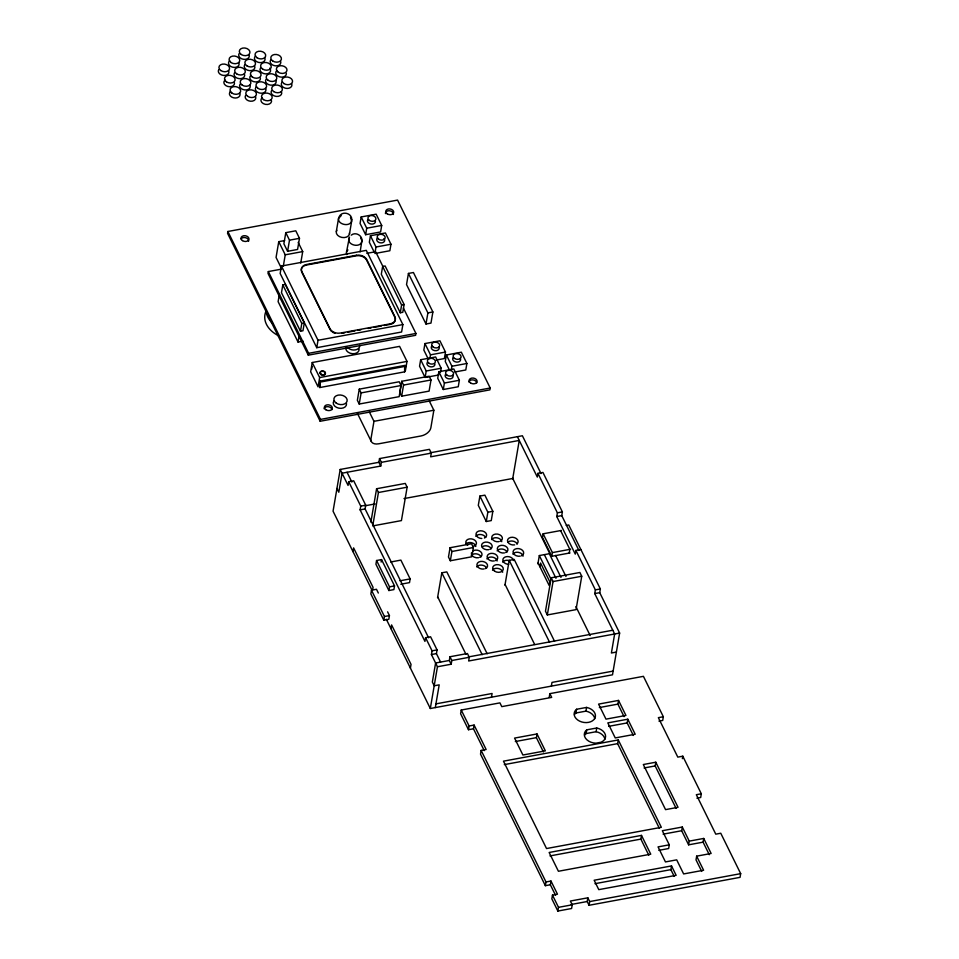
<?xml version="1.0" encoding="UTF-8"?>
<svg xmlns="http://www.w3.org/2000/svg" width="959" height="959" viewBox="0 0 959 959"><rect width="100%" height="100%" fill="white"/><g stroke="black" fill="none" stroke-linecap="round" stroke-linejoin="round"><path stroke-width="1.44" d="M227.87 231.491L227.559 233.349L320.174 421.253L489.881 389.869L490.205 388.011L397.577 200.095L227.87 231.491L320.498 419.407L320.174 421.253M281.562 269.119L268.328 271.565L268.017 273.423L308.307 355.166L415.619 335.314L415.93 333.456L403.379 307.995M284.583 240.589L278.757 241.656L276.06 257.432L281.251 267.957M285.794 232.653L283.888 243.79L287.592 251.306L297.578 249.46L299.484 238.323L295.78 230.807L285.794 232.653L289.498 240.17L287.592 251.306M281.431 266.051L280.16 273.471L316.746 347.697L401.605 332.006L402.876 324.586L366.29 250.359L281.431 266.051L318.016 340.277L316.746 347.697M283.289 266.29L285.243 254.818L278.757 241.656M279.453 293.862L278.11 301.653L298.033 342.051L303.02 341.128M282.809 284.919L281.478 292.711L300.467 331.239L302.96 330.771L304.291 322.979L285.303 284.451L282.809 284.919L301.797 323.447L300.467 331.239M300.754 263.054L302.708 251.582L298.177 242.375M298.033 342.051L299.136 335.554M308.307 355.166L308.618 353.308L268.328 271.565M312.238 362.526L310.656 371.804L318.064 386.837L319.647 377.558L312.238 362.526L399.591 346.379L407 361.411L405.405 370.689M311.675 369.251L312.154 366.458M336.321 231.419L338.539 218.436L341.248 215.547M320.258 381.047L319.767 387.544L404.626 371.852L405.573 366.29L405.118 365.355L320.258 381.047L319.767 387.544M346.511 252.097L349.244 237.952M349.448 234.116L351.665 221.133L350.526 217.453M361.183 216.95L360.069 223.447L365.631 234.715L380.603 231.946L381.706 225.449L376.156 214.181L361.183 216.95L366.734 228.218L365.631 234.715M360.128 251.905L361.915 240.553L360.716 238.12M374.885 253.512L389.857 250.743L390.972 244.245L385.422 232.965L370.438 235.734L369.335 242.231L374.274 252.253M375.113 252.205L376 247.014L370.438 235.734M512.597 479.344L519.251 440.433L430.651 456.82L431.286 453.116L429.428 449.351L379.524 458.582L378.889 462.298L340.205 469.454L333.061 511.195L371.78 589.749M359.265 389.15L357.359 400.287L359.217 404.039L399.148 396.654L401.054 385.518L399.196 381.766L359.265 389.15L361.123 392.902L359.217 404.039M382.641 266.458L381.298 274.25L400.287 312.766L402.792 312.31L404.123 304.518L385.134 265.991L382.641 266.458L401.617 304.974L400.287 312.766M428.613 637.783L365.103 508.929L365.739 505.213L353.703 480.795L348.704 481.718L348.069 485.422L340.205 469.454M369.383 412.022L373.962 421.325L370.953 438.946A9.386 5.85 -26.2 0 0 378.577 443.825L421.001 435.973A9.386 5.85 -26.2 0 0 430.843 427.87L433.852 410.236L429.272 400.946M352.984 551.605L353.607 547.889L373.063 587.352L372.643 589.821M440.589 662.082L436.429 653.618L437.052 649.914L430.579 636.764L425.58 637.687L424.945 641.391L360.116 509.852L360.752 506.136L348.704 481.718M408.438 273.435L406.532 284.559L425.988 324.022L430.975 323.099L432.881 311.975L413.425 272.512L408.438 273.435L427.894 312.898L425.988 324.022M370.881 522.14L376.587 488.742L405.285 483.432L407.143 487.196L401.425 520.593L372.727 525.904L378.433 492.506L376.587 488.742M336.957 488.467L338.803 492.231L342.051 473.207L380.735 466.05L381.37 462.346L379.524 458.582M401.689 381.298L399.795 392.435L401.641 396.187L429.093 391.116L430.999 379.98L429.152 376.228L401.689 381.298L403.547 385.062L401.641 396.187M404.638 368.136L404.626 371.852M378.326 593.034L376.479 589.282L371.481 590.205L370.845 593.909L383.816 620.221L388.815 619.298L389.438 615.582L387.592 611.83M376.563 560.512L375.928 564.228L388.886 590.528L393.885 589.605L394.521 585.901L381.55 559.588L376.563 560.512L389.522 586.824L388.886 590.528M381.131 562.07L381.55 559.588M420.665 359.733L419.551 366.23L425.113 377.498L426.216 371.001L420.665 359.733L435.638 356.964L441.188 368.232L440.529 372.128M436.201 360.069L444.365 358.558L445.479 352.061L439.917 340.793L424.945 343.562L423.842 350.059L428.158 358.822M383.816 620.221L384.451 616.505L371.481 590.205M429.836 358.726L430.507 354.83L424.945 343.562M390.948 628.648L391.584 624.932L411.039 664.395L410.404 668.111M438.838 371.744L437.724 378.242L443.286 389.51L458.258 386.741L459.373 380.255L453.811 368.975L438.838 371.744L444.401 383.025L443.286 389.51M454.902 371.984L465.786 369.97L466.901 363.485L461.339 352.205L446.367 354.974L445.264 361.471L449.579 370.234M390.685 561.998L400.874 560.116L410.14 578.912L409.505 582.616L400.766 584.235M451.257 370.15L451.929 366.254L446.367 354.974M437.556 597.709L441.811 572.811L446.81 571.888L487.16 653.762M566.23 525.436L568.735 524.969L600.358 588.958L599.723 592.662L619.634 633.06L612.501 674.812L430.315 708.509L437.448 666.757L431.43 654.541L432.065 650.837L425.58 637.687M466.805 557.706L471.792 556.783L473.386 547.505L471.528 543.753L450.071 547.721L448.476 556.999L450.334 560.751L466.086 557.838M450.334 560.751L451.917 551.485L450.071 547.721M435.302 707.586L439.198 684.858L434.199 685.781L432.353 682.017L435.602 663.005L449.327 660.463L449.963 656.747L467.429 653.523L469.287 657.275L468.651 660.991L619.634 633.06M437.448 666.757L451.174 664.227L451.809 660.511L449.963 656.747M479.896 496.079L478.301 505.357L486.273 521.516L491.26 520.593L492.842 511.315L484.882 495.156L479.896 496.079L487.855 512.238L486.273 521.516M658.965 721.132L662.705 720.449L663.34 716.733L643.429 676.335L549.843 693.645L551.689 697.397L501.773 706.627L499.927 702.875L461.243 710.032L460.608 713.736L468.483 729.715L473.47 728.792L474.106 725.076L469.119 725.999L468.483 729.715M504.949 585.242L509.205 560.344L514.192 559.421L554.554 641.295M474.106 725.076L486.141 749.506L481.154 750.429L480.519 754.146L545.359 885.684L550.346 884.761L550.981 881.045L545.995 881.968L545.359 885.684M491.464 697.205L492.099 693.489L435.937 703.87M578.948 550.514L561.746 515.618L562.382 511.902L542.938 472.439L537.939 473.362L537.316 477.079L517.392 436.681M537.903 563.916L539.33 555.561L549.315 553.715L560.979 577.39M561.375 530.435L543.13 533.803L542.494 537.519L551.761 556.304L570.006 552.935M539.917 566.745L540.552 563.029L549.807 581.825L549.183 585.529L538.059 562.981M580.914 549.495L575.915 550.418L575.28 554.122L556.759 516.541L557.395 512.825L537.939 473.362M551.761 556.304L552.396 552.6L543.13 533.803M551.197 577.798L545.479 611.195L547.337 614.947L576.035 609.648L581.741 576.251L579.895 572.487L551.197 577.798L553.043 581.55L547.337 614.947M543.441 751.964L536.393 737.651L537.028 733.947L514.563 738.094L522.895 755.009L545.359 750.861L537.028 733.947M569.226 553.079L569.862 549.363L560.595 530.579M549.207 697.349L549.843 693.645M551.353 686.117L551.988 682.412L613.137 671.096M616.385 652.084L611.398 653.007L614.647 633.983L594.736 593.585L595.371 589.881L575.915 550.418M574.489 714.563A10.729 7.636 9.7 0 1 575.975 712.981L576.599 709.264L586.584 707.418A10.729 7.636 9.7 0 1 594.832 718.279A10.729 7.636 9.7 0 1 579.536 721.108A10.729 7.636 9.7 0 1 576.599 709.264M550.981 881.045L557.467 894.196L552.468 895.131L551.833 898.835L557.862 911.05L571.588 908.509L572.223 904.805L570.365 901.04L587.831 897.816L589.689 901.568L589.054 905.284L740.048 877.353L740.684 873.649L720.76 833.239L715.774 834.162L696.33 794.699L701.317 793.776L682.796 756.195L677.797 757.119L658.354 717.656L663.34 716.733M594.772 718.735A10.729 7.636 9.7 0 0 585.949 711.134L586.584 707.418M584.63 735.133A10.729 7.636 9.7 0 1 586.117 733.563L586.752 729.847L596.726 728.001A10.729 7.636 9.7 0 1 605.333 734.582A10.729 7.636 9.7 0 1 601.113 742.218L595.947 743.177A10.729 7.636 9.7 0 1 585.529 738.25A10.729 7.636 9.7 0 1 586.752 729.847M557.862 911.05L558.498 907.334L552.468 895.131M604.913 739.305A10.729 7.636 9.7 0 0 596.09 731.717L596.726 728.001M624.081 716.649L617.896 704.122L618.531 700.418L598.572 704.11L605.98 719.142L625.939 715.45L618.531 700.418M589.054 905.284L587.208 901.52L587.831 897.816M659.396 828.384L617.632 743.645L618.267 739.94L503.463 761.17L546.534 848.547L661.338 827.317L618.267 739.94M633.336 735.445L627.162 722.918L627.797 719.202L607.826 722.894L615.246 737.939L635.206 734.246L627.797 719.202M648.799 855.212L640.864 839.101L641.487 835.397L549.147 852.479L558.414 871.263L650.753 854.181L641.487 835.397M676.095 808.365L655.165 765.929L655.8 762.213L643.321 764.527L665.558 809.624L678.037 807.31L655.8 762.213M682.364 758.665L682.796 756.195M689.245 841.127L703.726 838.442L703.091 842.158L688.61 844.831L689.245 841.127L682.305 827.03L662.333 830.722L669.286 844.819L668.651 848.523L658.821 850.345M674.189 876.346L670.88 869.645L671.516 865.929L594.148 880.242L598.788 889.64L676.155 875.327L671.516 865.929M688.61 844.831L681.669 830.734L682.305 827.03M701.317 793.776L700.681 797.492L696.941 798.188M703.726 838.442L711.134 853.474L696.654 856.159L696.018 859.863L701.712 871.395M349.508 237.089C345.024 244.593 360.44 249.004 361.939 241.188C362.826 235.614 355.537 231.455 351.246 235.159M289.498 240.17L299.484 238.323M366.734 228.218L381.706 225.449M285.243 254.818L302.708 251.582M376 247.014L390.972 244.245M366.829 253.344L375.64 251.714L382.905 266.458M301.797 323.447L304.291 322.979M401.617 304.974L404.123 304.518M427.894 312.898L432.881 311.975M341.716 333.36L344.641 332.821M347.578 332.27L354.926 330.915M357.863 330.376L360.8 329.836M368.136 328.469L371.073 327.93M374.01 327.391L381.346 326.024M384.283 325.485L390.157 324.406A8.044 5.73 9.7 0 0 394.868 317.381L366.614 260.069A8.044 5.73 9.7 0 0 356.352 255.813L306.436 265.044A8.044 5.73 9.7 0 0 301.725 272.068L329.98 329.381M318.016 340.277L402.876 324.586M308.618 353.308L415.93 333.456M430.507 354.83L445.479 352.061M319.647 377.558L407 361.411M320.726 381.982L405.573 366.29M426.216 371.001L441.188 368.232M451.929 366.254L466.901 363.485M426.467 377.247L438.719 374.981M361.123 392.902L401.054 385.518M403.547 385.062L430.999 379.98M444.401 383.025L459.373 380.255M320.498 419.407L490.205 388.011M373.962 421.325L433.852 410.236M430.255 452.792L522.391 435.758L541.02 473.554M381.37 462.346L431.286 453.116M378.433 492.506L407.143 487.196M360.752 506.136L365.739 505.213M365.019 505.801L375.101 503.931M404.003 498.584L513.377 478.361M360.116 509.852L365.103 508.929M487.855 512.238L492.842 511.315M557.395 512.825L562.382 511.902M556.759 516.541L561.746 515.618M451.917 551.485L473.386 547.505M399.939 580.794L410.14 578.912M552.396 552.6L570.641 549.219M389.522 586.824L394.521 585.901M553.043 581.55L581.741 576.251M384.451 616.505L389.438 615.582M595.371 589.881L600.358 588.958M594.736 593.585L599.723 592.662M432.065 650.837L437.052 649.914M431.43 654.541L436.429 653.618M468.256 656.963L612.801 630.231M451.809 660.511L469.287 657.275M599.363 707.55L617.896 704.122M575.975 712.981L585.949 711.134M515.331 741.547L536.393 737.651M608.629 726.347L627.162 722.918M586.117 733.563L596.09 731.717M504.302 764.611L617.632 743.645M644.076 767.979L655.165 765.929M663.125 834.162L681.669 830.734M549.986 855.919L640.864 839.101M669.286 844.819L658.054 846.893L665.462 861.925L676.694 859.851L683.635 873.937L703.606 870.245L696.654 856.159M594.976 883.683L670.88 869.645M571.192 904.481L587.208 901.52M558.498 907.334L572.223 904.805M589.689 901.568L740.684 873.649M703.091 842.158L709.264 854.685M555.597 555.429L565.978 576.467M512.753 478.469L549.615 553.259M575.915 606.627L590.169 635.553M544.328 554.638L555.992 578.313M539.33 555.561L551.005 579.236M509.205 560.344L549.555 642.218M505.081 584.463L534.666 644.496M441.811 572.811L482.173 654.685M357.443 413.425L371.193 441.308M378.889 462.298L380.735 466.05M437.7 596.93L465.99 654.35M449.327 660.463L451.174 664.227M347.05 472.284L351.857 482.053M473.47 728.792L484.247 750.645M550.346 884.761L555.537 895.286M461.243 710.032L469.119 725.999M481.154 750.429L545.995 881.968M386.321 619.25L430.315 708.509M465.654 544.388A5.358 3.812 9.7 0 1 471.384 542.674A5.358 3.812 9.7 0 1 475.796 546.474M494.281 560.955A5.358 3.812 9.7 0 1 487.124 556.448A5.358 3.812 9.7 0 1 495.06 554.074A5.358 3.812 9.7 0 1 495.515 560.583M520.222 556.16A5.358 3.812 9.7 0 1 513.065 551.653A5.358 3.812 9.7 0 1 521.001 549.279A5.358 3.812 9.7 0 1 521.444 555.788M482.137 546.846A5.358 3.812 9.7 0 1 491.236 548.716M488.73 549.687A5.358 3.812 9.7 0 1 481.574 545.168A5.358 3.812 9.7 0 1 489.51 542.806A5.358 3.812 9.7 0 1 489.953 549.315M491.595 539.593A5.358 3.812 9.7 0 1 497.325 537.879A5.358 3.812 9.7 0 1 501.737 541.679M498.92 541.643A5.358 3.812 9.7 0 1 491.763 537.136A5.358 3.812 9.7 0 1 499.699 534.762A5.358 3.812 9.7 0 1 500.142 541.284M512.897 554.11A5.358 3.812 9.7 0 1 518.627 552.396A5.358 3.812 9.7 0 1 523.039 556.196M486.956 558.905A5.358 3.812 9.7 0 1 492.686 557.191A5.358 3.812 9.7 0 1 497.098 560.991M484.091 568.987A5.358 3.812 9.7 0 1 476.935 564.479A5.358 3.812 9.7 0 1 484.87 562.106A5.358 3.812 9.7 0 1 485.326 568.627M508.678 564.312A5.358 3.812 9.7 0 1 502.876 560.356A5.358 3.812 9.7 0 1 507.683 556.568A5.358 3.812 9.7 0 1 513.485 560.524M504.47 552.923A5.358 3.812 9.7 0 1 497.313 548.416A5.358 3.812 9.7 0 1 505.249 546.043A5.358 3.812 9.7 0 1 505.705 552.552M472.583 551.161A5.358 3.812 9.7 0 1 480.591 551.665A5.358 3.812 9.7 0 1 479.764 557.347M478.541 557.718A5.358 3.812 9.7 0 1 471.432 552.875M514.659 544.88A5.358 3.812 9.7 0 1 507.491 540.708A5.358 3.812 9.7 0 1 514.599 537.651A5.358 3.812 9.7 0 1 516.913 543.921M467.728 545.359A5.358 3.812 9.7 0 1 467.68 539.473A5.358 3.812 9.7 0 1 475.724 541.128A5.358 3.812 9.7 0 1 472.979 546.438M481.814 538.514A5.358 3.812 9.7 0 1 476.167 533.252A5.358 3.812 9.7 0 1 484.343 531.742A5.358 3.812 9.7 0 1 484.403 538.035M492.518 570.173A5.358 3.812 9.7 0 1 498.248 568.471A5.358 3.812 9.7 0 1 502.66 572.259M471.217 555.669A5.358 3.812 9.7 0 1 476.251 553.846A5.358 3.812 9.7 0 1 481.046 556.747M476.767 566.937A5.358 3.812 9.7 0 1 481.802 565.115A5.358 3.812 9.7 0 1 486.597 568.016M502.708 562.142A5.358 3.812 9.7 0 1 509.768 560.835M497.146 550.874A5.358 3.812 9.7 0 1 502.18 549.051A5.358 3.812 9.7 0 1 506.975 551.952M475.844 536.357A5.358 3.812 9.7 0 1 480.879 534.535A5.358 3.812 9.7 0 1 485.674 537.436M508.078 542.039A5.358 3.812 9.7 0 1 517.165 543.909M228.614 70.678A5.358 3.812 9.7 0 1 223.423 75.425A5.358 3.812 9.7 0 1 218.784 69.599M244.365 73.915A5.358 3.812 9.7 0 1 239.175 78.662A5.358 3.812 9.7 0 1 234.523 72.836M265.667 88.432A5.358 3.812 9.7 0 1 261.172 93.227A5.358 3.812 9.7 0 1 255.418 88.276M255.837 87.353A5.358 3.812 9.7 0 1 256.568 86.562M286.357 73.364A5.358 3.812 9.7 0 1 279.477 76.828A5.358 3.812 9.7 0 1 276.947 70.486M255.478 96.463A5.358 3.812 9.7 0 1 250.287 101.21A5.358 3.812 9.7 0 1 245.648 95.385M291.596 83.637A5.358 3.812 9.7 0 1 287.101 88.432A5.358 3.812 9.7 0 1 281.359 83.481M281.766 82.558A5.358 3.812 9.7 0 1 282.509 81.767M239.726 93.227A5.358 3.812 9.7 0 1 235.231 98.022A5.358 3.812 9.7 0 1 229.489 93.071M229.896 92.148A5.358 3.812 9.7 0 1 230.639 91.357M281.407 91.668A5.358 3.812 9.7 0 1 276.216 96.415A5.358 3.812 9.7 0 1 271.577 90.59M280.484 61.088A5.358 3.812 9.7 0 1 275.293 65.835A5.358 3.812 9.7 0 1 270.654 59.997M269.647 68.185A5.358 3.812 9.7 0 1 265.799 73.915A5.358 3.812 9.7 0 1 260.464 68.041M238.803 62.647A5.358 3.812 9.7 0 1 234.308 67.43A5.358 3.812 9.7 0 1 228.566 62.491M228.973 61.556A5.358 3.812 9.7 0 1 229.716 60.777M260.416 78.159A5.358 3.812 9.7 0 1 253.548 81.623A5.358 3.812 9.7 0 1 251.018 75.281M254.555 65.883A5.358 3.812 9.7 0 1 249.364 70.63A5.358 3.812 9.7 0 1 244.713 64.804M248.992 54.603A5.358 3.812 9.7 0 1 243.802 59.35A5.358 3.812 9.7 0 1 239.163 53.524M249.915 85.195A5.358 3.812 9.7 0 1 244.725 89.942A5.358 3.812 9.7 0 1 240.086 84.116M271.217 99.712A5.358 3.812 9.7 0 1 265.343 104.351A5.358 3.812 9.7 0 1 262.131 97.842M264.744 57.852A5.358 3.812 9.7 0 1 260.249 62.635A5.358 3.812 9.7 0 1 254.495 57.684M254.902 56.761A5.358 3.812 9.7 0 1 255.645 55.982M234.475 82.954A5.358 3.812 9.7 0 1 227.607 86.418A5.358 3.812 9.7 0 1 225.077 80.088M275.856 80.4A5.358 3.812 9.7 0 1 270.666 85.147A5.358 3.812 9.7 0 1 266.027 79.309M278.422 335.698A28.147 20.043 9.7 0 1 265.955 311.351M272.943 323.686A28.147 20.043 9.7 0 1 266.099 311.663M349.508 232.869A6.701 4.771 9.7 0 1 341.764 237.412A6.701 4.771 9.7 0 1 336.837 230.268M385.446 213.593A4.016 2.865 9.7 0 1 389.57 210.788A4.016 2.865 9.7 0 1 393.358 214.468M241.033 238.923A4.016 2.865 9.7 0 1 245.84 237.772A4.016 2.865 9.7 0 1 248.609 241.236M324.094 408.75A4.016 2.865 9.7 0 1 328.17 406.688A4.016 2.865 9.7 0 1 332.006 409.613M468.843 381.97A4.016 2.865 9.7 0 1 472.931 379.908A4.016 2.865 9.7 0 1 476.755 382.845M383.96 238.599A4.016 2.865 9.7 0 1 383.288 242.399A4.016 2.865 9.7 0 1 377.906 241.812A4.016 2.865 9.7 0 1 377.63 237.892M359.086 349.004A6.701 4.771 9.7 0 1 352.217 353.679A6.701 4.771 9.7 0 1 345.899 347.554M359.721 345.288A6.701 4.771 9.7 0 1 355.417 349.891A6.701 4.771 9.7 0 1 347.673 347.518M335.111 333.312A8.044 5.73 9.7 0 1 332.365 332.018M331.61 331.43A8.044 5.73 9.7 0 1 330.399 330.1M375.425 221.265A4.016 2.865 9.7 0 1 370.773 223.986A4.016 2.865 9.7 0 1 367.812 219.695M452.852 375.305A4.016 2.865 9.7 0 1 448.956 378.865A4.016 2.865 9.7 0 1 445.479 374.501M346.834 254.591A6.701 4.771 9.7 0 1 347.949 249.951M460.38 358.534A4.016 2.865 9.7 0 1 456.484 362.094A4.016 2.865 9.7 0 1 453.008 357.719M434.906 364.048A4.016 2.865 9.7 0 1 430.255 366.77A4.016 2.865 9.7 0 1 427.294 362.478M346.523 403.619A6.701 4.771 9.7 0 1 338.779 408.162A6.701 4.771 9.7 0 1 333.84 401.006M438.958 347.122A4.016 2.865 9.7 0 1 434.547 350.598A4.016 2.865 9.7 0 1 432.137 345.719M351.785 219.599C351.785 228.434 334.559 224.382 339.33 216.422C342.279 210.644 351.953 213.102 351.785 219.599M356.448 255.25L306.532 264.492A8.044 5.73 9.7 0 0 301.821 271.505L330.076 328.817A8.044 5.73 9.7 0 0 340.337 333.073L390.253 323.842A8.044 5.73 9.7 0 0 394.964 316.818L366.71 259.505A8.044 5.73 9.7 0 0 356.448 255.25M494.592 571.156A5.358 3.812 9.7 0 0 503.235 569.55A5.358 3.812 9.7 0 0 496.139 564.719A5.358 3.812 9.7 0 0 494.592 571.156M220.858 70.57A5.358 3.812 9.7 0 0 229.501 68.976A5.358 3.812 9.7 0 0 222.404 64.133A5.358 3.812 9.7 0 0 220.858 70.57M236.609 73.807A5.358 3.812 9.7 0 0 245.252 72.213A5.358 3.812 9.7 0 0 238.156 67.37A5.358 3.812 9.7 0 0 236.609 73.807M257.911 88.324A5.358 3.812 9.7 0 0 266.554 86.718A5.358 3.812 9.7 0 0 259.457 81.887A5.358 3.812 9.7 0 0 257.911 88.324M278.29 72.249A5.358 3.812 9.7 0 0 286.933 70.654A5.358 3.812 9.7 0 0 279.836 65.811A5.358 3.812 9.7 0 0 278.29 72.249M247.722 96.356A5.358 3.812 9.7 0 0 256.365 94.761A5.358 3.812 9.7 0 0 249.268 89.918A5.358 3.812 9.7 0 0 247.722 96.356M283.84 83.529A5.358 3.812 9.7 0 0 292.495 81.923A5.358 3.812 9.7 0 0 285.386 77.092A5.358 3.812 9.7 0 0 283.84 83.529M231.97 93.119A5.358 3.812 9.7 0 0 240.613 91.525A5.358 3.812 9.7 0 0 233.517 86.682A5.358 3.812 9.7 0 0 231.97 93.119M273.651 91.561A5.358 3.812 9.7 0 0 282.306 89.966A5.358 3.812 9.7 0 0 275.197 85.123A5.358 3.812 9.7 0 0 273.651 91.561M272.728 60.98A5.358 3.812 9.7 0 0 281.383 59.374A5.358 3.812 9.7 0 0 274.274 54.543A5.358 3.812 9.7 0 0 272.728 60.98M262.538 69.012A5.358 3.812 9.7 0 0 271.193 67.418A5.358 3.812 9.7 0 0 264.085 62.575A5.358 3.812 9.7 0 0 262.538 69.012M231.047 62.539A5.358 3.812 9.7 0 0 239.69 60.932A5.358 3.812 9.7 0 0 232.593 56.101A5.358 3.812 9.7 0 0 231.047 62.539M252.349 77.044A5.358 3.812 9.7 0 0 261.004 75.449A5.358 3.812 9.7 0 0 253.895 70.606A5.358 3.812 9.7 0 0 252.349 77.044M246.799 65.775A5.358 3.812 9.7 0 0 255.442 64.169A5.358 3.812 9.7 0 0 248.345 59.338A5.358 3.812 9.7 0 0 246.799 65.775M241.236 54.495A5.358 3.812 9.7 0 0 249.879 52.901A5.358 3.812 9.7 0 0 242.783 48.058A5.358 3.812 9.7 0 0 241.236 54.495M242.159 85.087A5.358 3.812 9.7 0 0 250.802 83.481A5.358 3.812 9.7 0 0 243.706 78.65A5.358 3.812 9.7 0 0 242.159 85.087M263.461 99.592A5.358 3.812 9.7 0 0 272.116 97.998A5.358 3.812 9.7 0 0 265.008 93.155A5.358 3.812 9.7 0 0 263.461 99.592M256.988 57.732A5.358 3.812 9.7 0 0 265.631 56.137A5.358 3.812 9.7 0 0 258.534 51.295A5.358 3.812 9.7 0 0 256.988 57.732M226.42 81.839A5.358 3.812 9.7 0 0 235.063 80.244A5.358 3.812 9.7 0 0 227.966 75.413A5.358 3.812 9.7 0 0 226.42 81.839M268.1 80.292A5.358 3.812 9.7 0 0 276.743 78.686A5.358 3.812 9.7 0 0 269.647 73.855A5.358 3.812 9.7 0 0 268.1 80.292M387.184 213.809A4.016 2.865 9.7 0 0 393.669 212.61A4.016 2.865 9.7 0 0 388.347 208.99A4.016 2.865 9.7 0 0 387.184 213.809M242.435 240.589A4.016 2.865 9.7 0 0 248.92 239.39A4.016 2.865 9.7 0 0 243.598 235.758A4.016 2.865 9.7 0 0 242.435 240.589M325.796 409.709A4.016 2.865 9.7 0 0 332.282 408.51A4.016 2.865 9.7 0 0 326.947 404.878A4.016 2.865 9.7 0 0 325.796 409.709M470.545 382.941A4.016 2.865 9.7 0 0 477.031 381.742A4.016 2.865 9.7 0 0 471.708 378.11A4.016 2.865 9.7 0 0 470.545 382.941M378.637 239.223A4.016 2.865 9.7 0 0 385.122 238.024A4.016 2.865 9.7 0 0 379.8 234.392A4.016 2.865 9.7 0 0 378.637 239.223M369.371 220.426A4.016 2.865 9.7 0 0 375.856 219.227A4.016 2.865 9.7 0 0 370.534 215.595A4.016 2.865 9.7 0 0 369.371 220.426M447.038 375.221A4.016 2.865 9.7 0 0 453.523 374.022A4.016 2.865 9.7 0 0 448.189 370.402A4.016 2.865 9.7 0 0 447.038 375.221M454.566 358.45A4.016 2.865 9.7 0 0 461.051 357.251A4.016 2.865 9.7 0 0 455.717 353.631A4.016 2.865 9.7 0 0 454.566 358.45M321.085 374.226A2.685 1.906 9.7 0 0 325.413 373.423A2.685 1.906 9.7 0 0 321.864 371.001A2.685 1.906 9.7 0 0 321.085 374.226M321.025 374.597A2.685 1.906 9.7 0 0 325.353 373.794A2.685 1.906 9.7 0 0 321.792 371.373A2.685 1.906 9.7 0 0 321.025 374.597M428.853 363.209A4.016 2.865 9.7 0 0 435.338 362.011A4.016 2.865 9.7 0 0 430.016 358.378A4.016 2.865 9.7 0 0 428.853 363.209M336.285 403.152A6.701 4.771 9.7 0 0 347.086 401.15A6.701 4.771 9.7 0 0 338.215 395.108A6.701 4.771 9.7 0 0 336.285 403.152M433.144 347.038A4.016 2.865 9.7 0 0 439.63 345.839A4.016 2.865 9.7 0 0 434.295 342.207A4.016 2.865 9.7 0 0 433.144 347.038"/></g></svg>
